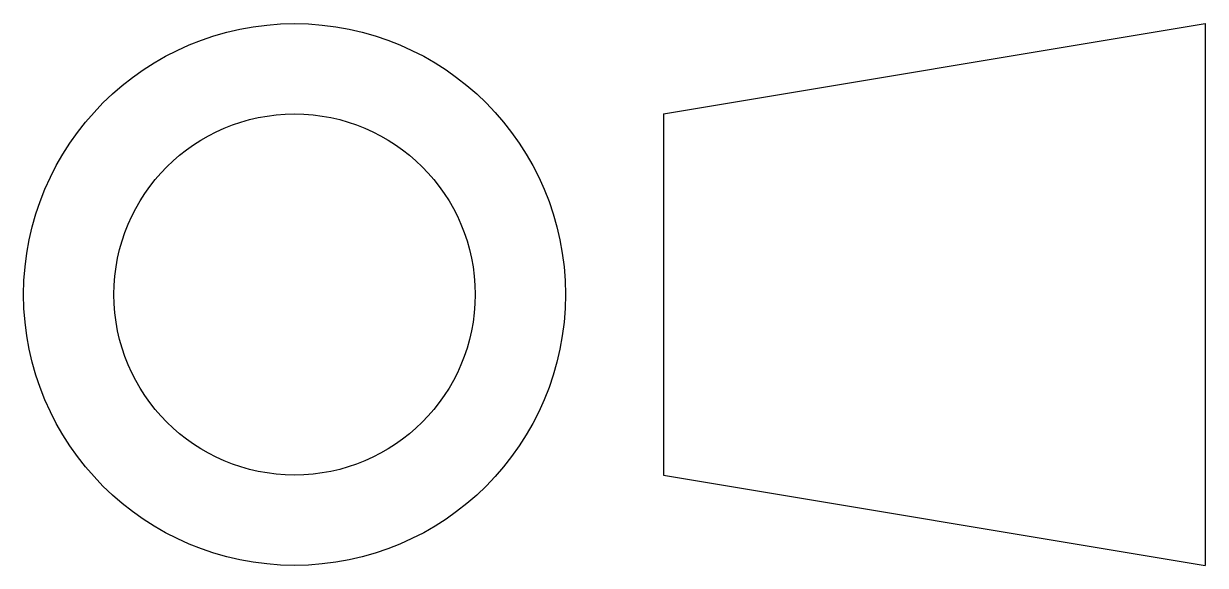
# Model space of a CAD drawing. Header units: millimetres. Extents: x -30 to 101, y -30 to 30.
import ezdxf

# ---------------------------------------------------------------- set-up
doc = ezdxf.new("R2010")
doc.units = ezdxf.units.MM
doc.header["$MEASUREMENT"] = 0

msp = doc.modelspace()

# ---------------------------------------------------------------- linework, layer by layer
for p, q in [((40.86, 20), (100.86, 30)), ((100.86, 30), (100.86, -30)), ((40.86, 20), (40.86, -20)), ((40.86, -20), (100.86, -30))]:
    msp.add_line(p, q)
for radius in [30, 20]:
    msp.add_circle((0, 0), radius)

doc.saveas('drawing.dxf')
